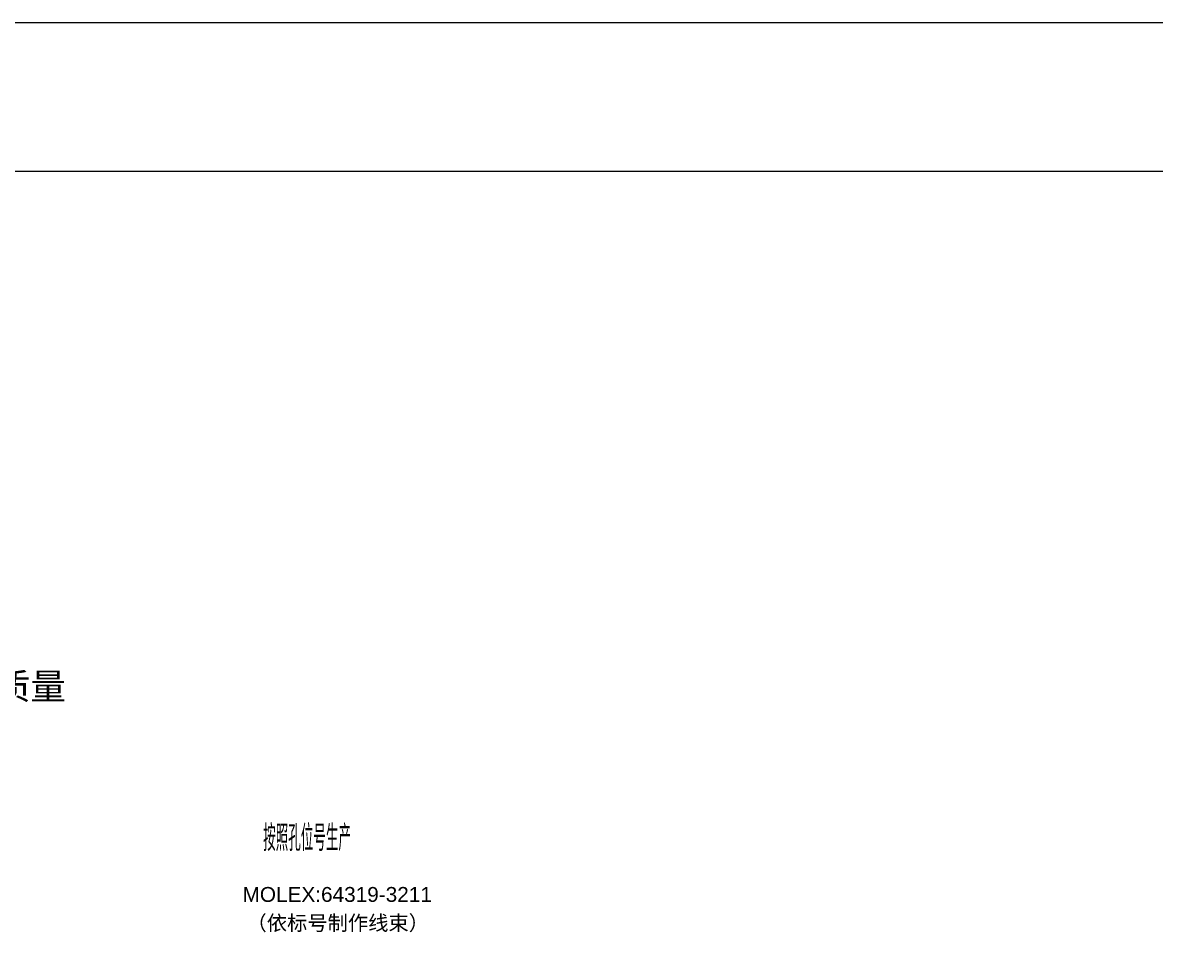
# Model space of a CAD drawing. Header units: millimetres. Extents: x 1638 to 3450, y 1129 to 2069.
# Drawn here: x 1846.5 to 1998.9, y 1947 to 2069.3 of the extents above; entities that cross this region are included whole.
import ezdxf

# ---------------------------------------------------------------- set-up
doc = ezdxf.new("R2010")
doc.units = ezdxf.units.MM
doc.layers.add('AM60', color=3, linetype='Continuous', lineweight=25)
doc.layers.add('护套层', color=3, linetype='Continuous', lineweight=0)
doc.layers.add('标题栏', color=7, linetype='Continuous')
doc.styles.get("Standard").update_dxf_attribs({"font": 'arial.ttf'})
doc.styles.add('技术要求及剖视用', font='gbenor.shx', dxfattribs={"width": 0.7, "bigfont": 'gbcbig.shx'})

# ---------------------------------------------------------------- blocks, each defined once
blk = doc.blocks.new('A$Ca6ca7e8a')
at = {"layer": '标题栏'}
for p, q in [((0, 940.14), (1811.69, 940.14)), ((20, 920.14), (1791.69, 920.14))]:
    blk.add_line(p, q, dxfattribs=at)

msp = doc.modelspace()

# ---------------------------------------------------------------- block references
msp.add_blockref('A$Ca6ca7e8a', (1637.93, 1129.198))

# ---------------------------------------------------------------- texts
at = {"layer": 'AM60', "color": 3}
for s, p in [('MOLEX:64319-3211  ', (1876.087, 1951.051)), ('（依标号制作线束）', (1876.616, 1947.213))]:
    msp.add_text(s, height=2, dxfattribs=at).set_placement(p)
at = {"layer": 'AM60', "insert": (1790.249, 1981.781), "char_height": 3.5, "attachment_point": 1}
msp.add_mtext_dynamic_manual_height_columns('{\\fSimSun|b0|i0|c134|p2;\\C6;此护套容易退针，需求高质量的生产要求}', width=64.0232, gutter_width=12.5, heights=[0], dxfattribs=at)
at = {"layer": '护套层', "style": '技术要求及剖视用', "width": 0.67, "flags": 9}
msp.add_attdef('按照孔位号生产', (1878.855, 1957.892), '泽泰软件', height=3.5, dxfattribs=at)

doc.saveas('drawing.dxf')
